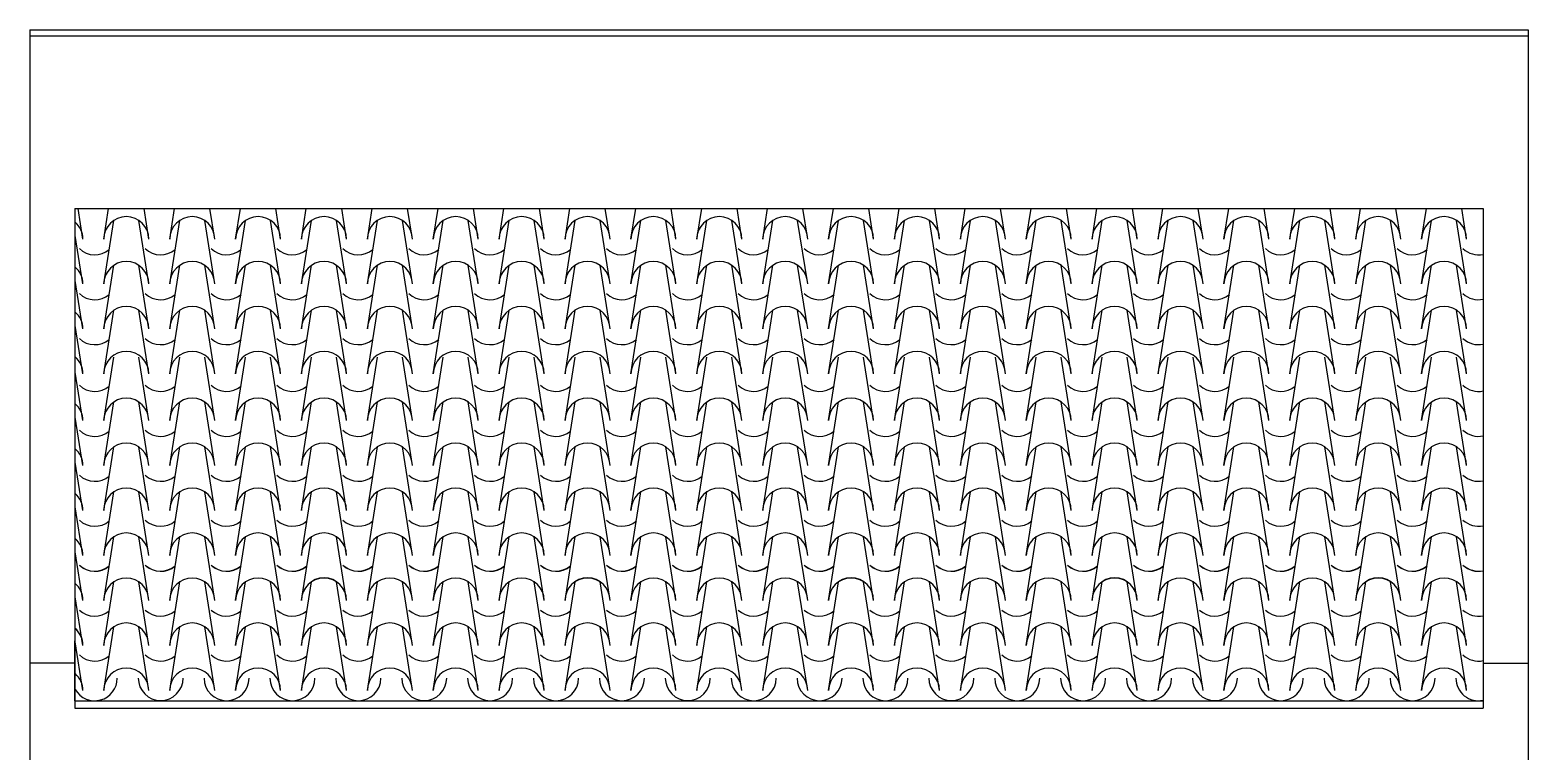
# Model space of a CAD drawing. Extents: x -6 to 123, y -41 to 65.
# Drawn here: x 14.09 to 19.09, y -7.42 to -5.02 of the extents above; entities that cross this region are included whole.
import ezdxf

# ---------------------------------------------------------------- set-up
doc = ezdxf.new("R2010")
doc.units = 0
doc.header["$MEASUREMENT"] = 0
for name, color, linetype in [('PLANO1', 9, 'CONTINUOUS'), ('TELHA', 30, 'CONTINUOUS'), ('VIGA', 9, 'CONTINUOUS'), ('VISTA', 2, 'CONTINUOUS')]:
    doc.layers.add(name, color=color, linetype=linetype)

msp = doc.modelspace()

# ---------------------------------------------------------------- linework, layer by layer
at = {"layer": 'PLANO1'}
for p, q in [((14.092, -7.1299), (14.092, -13.3653)), ((14.242, -7.1299), (14.092, -7.1299)), ((18.942, -7.1299), (18.942, -7.2799)), ((18.942, -7.1299), (19.092, -7.1299)), ((19.092, -7.1299), (19.092, -13.4653)), ((14.242, -7.2799), (18.942, -7.2799))]:
    msp.add_line(p, q, dxfattribs=at)
at = {"layer": 'TELHA'}
for p, q in [((14.2687, -5.7135), (14.2527, -5.6119)), ((14.3387, -5.7135), (14.3546, -5.6119)), ((14.4887, -5.7135), (14.4727, -5.6119)), ((14.5586, -5.7135), (14.5746, -5.6119)), ((14.7086, -5.7135), (14.6926, -5.6119)), ((14.7785, -5.7135), (14.7945, -5.6119)), ((14.9285, -5.7135), (14.9125, -5.6119)), ((14.9984, -5.7135), (15.0144, -5.6119)), ((15.1484, -5.7135), (15.1324, -5.6119)), ((15.2183, -5.7135), (15.2343, -5.6119)), ((15.3683, -5.7135), (15.3523, -5.6119)), ((15.4382, -5.7135), (15.4542, -5.6119)), ((15.5882, -5.7135), (15.5722, -5.6119)), ((15.6581, -5.7135), (15.6741, -5.6119)), ((15.8081, -5.7135), (15.7921, -5.6119)), ((15.878, -5.7135), (15.894, -5.6119)), ((16.028, -5.7135), (16.012, -5.6119)), ((16.0979, -5.7135), (16.1139, -5.6119)), ((16.2479, -5.7135), (16.232, -5.6119)), ((16.3179, -5.7135), (16.3339, -5.6119)), ((16.4679, -5.7135), (16.4519, -5.6119)), ((16.5378, -5.7135), (16.5538, -5.6119)), ((16.6878, -5.7135), (16.6718, -5.6119)), ((16.7577, -5.7135), (16.7737, -5.6119)), ((16.9077, -5.7135), (16.8917, -5.6119)), ((16.9776, -5.7135), (16.9936, -5.6119)), ((17.1276, -5.7135), (17.1116, -5.6119)), ((17.1975, -5.7135), (17.2135, -5.6119)), ((17.3475, -5.7135), (17.3315, -5.6119)), ((17.4174, -5.7135), (17.4334, -5.6119)), ((17.5674, -5.7135), (17.5514, -5.6119)), ((17.6373, -5.7135), (17.6533, -5.6119)), ((17.7873, -5.7135), (17.7713, -5.6119)), ((17.8572, -5.7135), (17.8732, -5.6119)), ((18.0072, -5.7135), (17.9912, -5.6119)), ((18.0771, -5.7135), (18.0931, -5.6119)), ((18.2271, -5.7135), (18.2112, -5.6119)), ((18.2971, -5.7135), (18.3131, -5.6119)), ((18.4471, -5.7135), (18.4311, -5.6119)), ((18.517, -5.7135), (18.533, -5.6119)), ((18.667, -5.7135), (18.651, -5.6119)), ((18.7369, -5.7135), (18.7529, -5.6119)), ((18.8869, -5.7135), (18.8709, -5.6119)), ((14.3387, -5.8635), (14.3721, -5.6511)), ((14.4887, -5.8635), (14.4552, -5.6511)), ((14.5586, -5.8635), (14.592, -5.6511)), ((14.7086, -5.8635), (14.6751, -5.6511)), ((14.7785, -5.8635), (14.8119, -5.6511)), ((14.9285, -5.8635), (14.895, -5.6511)), ((14.9984, -5.8635), (15.0318, -5.6511)), ((15.1484, -5.8635), (15.115, -5.6511)), ((15.2183, -5.8635), (15.2517, -5.6511)), ((15.3683, -5.8635), (15.3349, -5.6511)), ((15.4382, -5.8635), (15.4716, -5.6511)), ((15.5882, -5.8635), (15.5548, -5.6511)), ((15.6581, -5.8635), (15.6916, -5.6511)), ((15.8081, -5.8635), (15.7747, -5.6511)), ((15.878, -5.8635), (15.9115, -5.6511)), ((16.028, -5.8635), (15.9946, -5.6511)), ((16.0979, -5.8635), (16.1314, -5.6511)), ((16.2479, -5.8635), (16.2145, -5.6511)), ((16.3179, -5.8635), (16.3513, -5.6511)), ((16.4679, -5.8635), (16.4344, -5.6511)), ((16.5378, -5.8635), (16.5712, -5.6511)), ((16.6878, -5.8635), (16.6543, -5.6511)), ((16.7577, -5.8635), (16.7911, -5.6511)), ((16.9077, -5.8635), (16.8742, -5.6511)), ((16.9776, -5.8635), (17.011, -5.6511)), ((17.1276, -5.8635), (17.0942, -5.6511)), ((17.1975, -5.8635), (17.2309, -5.6511)), ((17.3475, -5.8635), (17.3141, -5.6511)), ((17.4174, -5.8635), (17.4508, -5.6511)), ((17.5674, -5.8635), (17.534, -5.6511)), ((17.6373, -5.8635), (17.6708, -5.6511)), ((17.7873, -5.8635), (17.7539, -5.6511)), ((17.8572, -5.8635), (17.8907, -5.6511)), ((18.0072, -5.8635), (17.9738, -5.6511)), ((18.0771, -5.8635), (18.1106, -5.6511)), ((18.2271, -5.8635), (18.1937, -5.6511)), ((18.2971, -5.8635), (18.3305, -5.6511)), ((18.4471, -5.8635), (18.4136, -5.6511)), ((18.517, -5.8635), (18.5504, -5.6511)), ((18.667, -5.8635), (18.6335, -5.6511)), ((18.7369, -5.8635), (18.7703, -5.6511)), ((18.8869, -5.8635), (18.8534, -5.6511)), ((14.2687, -5.8635), (14.2433, -5.7017)), ((14.3387, -6.0135), (14.3721, -5.8011)), ((14.4887, -6.0135), (14.4552, -5.8011)), ((14.5586, -6.0135), (14.592, -5.8011)), ((14.7086, -6.0135), (14.6751, -5.8011)), ((14.7785, -6.0135), (14.8119, -5.8011)), ((14.9285, -6.0135), (14.895, -5.8011)), ((14.9984, -6.0135), (15.0318, -5.8011)), ((15.1484, -6.0135), (15.115, -5.8011)), ((15.2183, -6.0135), (15.2517, -5.8011)), ((15.3683, -6.0135), (15.3349, -5.8011)), ((15.4382, -6.0135), (15.4716, -5.8011)), ((15.5882, -6.0135), (15.5548, -5.8011)), ((15.6581, -6.0135), (15.6916, -5.8011)), ((15.8081, -6.0135), (15.7747, -5.8011)), ((15.878, -6.0135), (15.9115, -5.8011)), ((16.028, -6.0135), (15.9946, -5.8011)), ((16.0979, -6.0135), (16.1314, -5.8011)), ((16.2479, -6.0135), (16.2145, -5.8011)), ((16.3179, -6.0135), (16.3513, -5.8011)), ((16.4679, -6.0135), (16.4344, -5.8011)), ((16.5378, -6.0135), (16.5712, -5.8011)), ((16.6878, -6.0135), (16.6543, -5.8011)), ((16.7577, -6.0135), (16.7911, -5.8011)), ((16.9077, -6.0135), (16.8742, -5.8011)), ((16.9776, -6.0135), (17.011, -5.8011)), ((17.1276, -6.0135), (17.0942, -5.8011)), ((17.1975, -6.0135), (17.2309, -5.8011)), ((17.3475, -6.0135), (17.3141, -5.8011)), ((17.4174, -6.0135), (17.4508, -5.8011)), ((17.5674, -6.0135), (17.534, -5.8011)), ((17.6373, -6.0135), (17.6708, -5.8011)), ((17.7873, -6.0135), (17.7539, -5.8011)), ((17.8572, -6.0135), (17.8907, -5.8011)), ((18.0072, -6.0135), (17.9738, -5.8011)), ((18.0771, -6.0135), (18.1106, -5.8011)), ((18.2271, -6.0135), (18.1937, -5.8011)), ((18.2971, -6.0135), (18.3305, -5.8011)), ((18.4471, -6.0135), (18.4136, -5.8011)), ((18.517, -6.0135), (18.5504, -5.8011)), ((18.667, -6.0135), (18.6335, -5.8011)), ((18.7369, -6.0135), (18.7703, -5.8011)), ((18.8869, -6.0135), (18.8534, -5.8011)), ((14.2687, -6.0135), (14.2433, -5.8517)), ((14.3387, -6.1635), (14.3721, -5.9511)), ((14.4887, -6.1635), (14.4552, -5.9511)), ((14.5586, -6.1635), (14.592, -5.9511)), ((14.7086, -6.1635), (14.6751, -5.9511)), ((14.7785, -6.1635), (14.8119, -5.9511)), ((14.9285, -6.1635), (14.895, -5.9511)), ((14.9984, -6.1635), (15.0318, -5.9511)), ((15.1484, -6.1635), (15.115, -5.9511)), ((15.2183, -6.1635), (15.2517, -5.9511)), ((15.3683, -6.1635), (15.3349, -5.9511)), ((15.4382, -6.1635), (15.4716, -5.9511)), ((15.5882, -6.1635), (15.5548, -5.9511)), ((15.6581, -6.1635), (15.6916, -5.9511)), ((15.8081, -6.1635), (15.7747, -5.9511)), ((15.878, -6.1635), (15.9115, -5.9511)), ((16.028, -6.1635), (15.9946, -5.9511)), ((16.0979, -6.1635), (16.1314, -5.9511)), ((16.2479, -6.1635), (16.2145, -5.9511)), ((16.3179, -6.1635), (16.3513, -5.9511)), ((16.4679, -6.1635), (16.4344, -5.9511)), ((16.5378, -6.1635), (16.5712, -5.9511)), ((16.6878, -6.1635), (16.6543, -5.9511)), ((16.7577, -6.1635), (16.7911, -5.9511)), ((16.9077, -6.1635), (16.8742, -5.9511)), ((16.9776, -6.1635), (17.011, -5.9511)), ((17.1276, -6.1635), (17.0942, -5.9511)), ((17.1975, -6.1635), (17.2309, -5.9511)), ((17.3475, -6.1635), (17.3141, -5.9511)), ((17.4174, -6.1635), (17.4508, -5.9511)), ((17.5674, -6.1635), (17.534, -5.9511)), ((17.6373, -6.1635), (17.6708, -5.9511)), ((17.7873, -6.1635), (17.7539, -5.9511)), ((17.8572, -6.1635), (17.8907, -5.9511)), ((18.0072, -6.1635), (17.9738, -5.9511)), ((18.0771, -6.1635), (18.1106, -5.9511)), ((18.2271, -6.1635), (18.1937, -5.9511)), ((18.2971, -6.1635), (18.3305, -5.9511)), ((18.4471, -6.1635), (18.4136, -5.9511)), ((18.517, -6.1635), (18.5504, -5.9511)), ((18.667, -6.1635), (18.6335, -5.9511)), ((18.7369, -6.1635), (18.7703, -5.9511)), ((18.8869, -6.1635), (18.8534, -5.9511)), ((14.2687, -6.1635), (14.2433, -6.0017)), ((14.3386, -6.3197), (14.3721, -6.1073)), ((14.3386, -6.3197), (14.3721, -6.1073)), ((14.4886, -6.3197), (14.4552, -6.1073)), ((14.4886, -6.3197), (14.4552, -6.1073)), ((14.5586, -6.3197), (14.592, -6.1073)), ((14.5586, -6.3197), (14.592, -6.1073)), ((14.7086, -6.3197), (14.6751, -6.1073)), ((14.7086, -6.3197), (14.6751, -6.1073)), ((14.7785, -6.3197), (14.8119, -6.1073)), ((14.7785, -6.3197), (14.8119, -6.1073)), ((14.9285, -6.3197), (14.895, -6.1073)), ((14.9285, -6.3197), (14.895, -6.1073)), ((14.9984, -6.3197), (15.0318, -6.1073)), ((14.9984, -6.3197), (15.0318, -6.1073)), ((15.1484, -6.3197), (15.1149, -6.1073)), ((15.1484, -6.3197), (15.1149, -6.1073)), ((15.2183, -6.3197), (15.2517, -6.1073)), ((15.2183, -6.3197), (15.2517, -6.1073)), ((15.3683, -6.3197), (15.3349, -6.1073)), ((15.3683, -6.3197), (15.3349, -6.1073)), ((15.4382, -6.3197), (15.4716, -6.1073)), ((15.4382, -6.3197), (15.4716, -6.1073)), ((15.5882, -6.3197), (15.5548, -6.1073)), ((15.5882, -6.3197), (15.5548, -6.1073)), ((15.6581, -6.3197), (15.6915, -6.1073)), ((15.6581, -6.3197), (15.6915, -6.1073)), ((15.8081, -6.3197), (15.7747, -6.1073)), ((15.8081, -6.3197), (15.7747, -6.1073)), ((15.878, -6.3197), (15.9115, -6.1073)), ((15.878, -6.3197), (15.9115, -6.1073)), ((16.028, -6.3197), (15.9946, -6.1073)), ((16.028, -6.3197), (15.9946, -6.1073)), ((16.0979, -6.3197), (16.1314, -6.1073)), ((16.0979, -6.3197), (16.1314, -6.1073)), ((16.2479, -6.3197), (16.2145, -6.1073)), ((16.2479, -6.3197), (16.2145, -6.1073)), ((16.3178, -6.3197), (16.3513, -6.1073)), ((16.3178, -6.3197), (16.3513, -6.1073)), ((16.4678, -6.3197), (16.4344, -6.1073)), ((16.4678, -6.3197), (16.4344, -6.1073)), ((16.5378, -6.3197), (16.5712, -6.1073)), ((16.5378, -6.3197), (16.5712, -6.1073)), ((16.6878, -6.3197), (16.6543, -6.1073)), ((16.6878, -6.3197), (16.6543, -6.1073)), ((16.7577, -6.3197), (16.7911, -6.1073)), ((16.7577, -6.3197), (16.7911, -6.1073)), ((16.9077, -6.3197), (16.8742, -6.1073)), ((16.9077, -6.3197), (16.8742, -6.1073)), ((16.9776, -6.3197), (17.011, -6.1073)), ((16.9776, -6.3197), (17.011, -6.1073)), ((17.1276, -6.3197), (17.0941, -6.1073)), ((17.1276, -6.3197), (17.0941, -6.1073)), ((17.1975, -6.3197), (17.2309, -6.1073)), ((17.1975, -6.3197), (17.2309, -6.1073)), ((17.3475, -6.3197), (17.3141, -6.1073)), ((17.3475, -6.3197), (17.3141, -6.1073)), ((17.4174, -6.3197), (17.4508, -6.1073)), ((17.4174, -6.3197), (17.4508, -6.1073)), ((17.5674, -6.3197), (17.534, -6.1073)), ((17.5674, -6.3197), (17.534, -6.1073)), ((17.6373, -6.3197), (17.6707, -6.1073)), ((17.6373, -6.3197), (17.6707, -6.1073)), ((17.7873, -6.3197), (17.7539, -6.1073)), ((17.7873, -6.3197), (17.7539, -6.1073)), ((17.8572, -6.3197), (17.8907, -6.1073)), ((17.8572, -6.3197), (17.8907, -6.1073)), ((18.0072, -6.3197), (17.9738, -6.1073)), ((18.0072, -6.3197), (17.9738, -6.1073)), ((18.0771, -6.3197), (18.1106, -6.1073)), ((18.0771, -6.3197), (18.1106, -6.1073)), ((18.2271, -6.3197), (18.1937, -6.1073)), ((18.2271, -6.3197), (18.1937, -6.1073)), ((18.297, -6.3197), (18.3305, -6.1073)), ((18.297, -6.3197), (18.3305, -6.1073)), ((18.447, -6.3197), (18.4136, -6.1073)), ((18.447, -6.3197), (18.4136, -6.1073)), ((18.517, -6.3197), (18.5504, -6.1073)), ((18.517, -6.3197), (18.5504, -6.1073)), ((18.667, -6.3197), (18.6335, -6.1073)), ((18.667, -6.3197), (18.6335, -6.1073)), ((18.7369, -6.3197), (18.7703, -6.1073)), ((18.7369, -6.3197), (18.7703, -6.1073)), ((18.8869, -6.3197), (18.8534, -6.1073)), ((18.8869, -6.3197), (18.8534, -6.1073)), ((14.2687, -6.3197), (14.2433, -6.1579)), ((14.2687, -6.3197), (14.2433, -6.1579)), ((14.3386, -6.4697), (14.3721, -6.2573)), ((14.4886, -6.4697), (14.4552, -6.2573)), ((14.5586, -6.4697), (14.592, -6.2573)), ((14.7086, -6.4697), (14.6751, -6.2573)), ((14.7785, -6.4697), (14.8119, -6.2573)), ((14.9285, -6.4697), (14.895, -6.2573)), ((14.9984, -6.4697), (15.0318, -6.2573)), ((15.1484, -6.4697), (15.1149, -6.2573)), ((15.2183, -6.4697), (15.2517, -6.2573)), ((15.3683, -6.4697), (15.3349, -6.2573)), ((15.4382, -6.4697), (15.4716, -6.2573)), ((15.5882, -6.4697), (15.5548, -6.2573)), ((15.6581, -6.4697), (15.6915, -6.2573)), ((15.8081, -6.4697), (15.7747, -6.2573)), ((15.878, -6.4697), (15.9115, -6.2573)), ((16.028, -6.4697), (15.9946, -6.2573)), ((16.0979, -6.4697), (16.1314, -6.2573)), ((16.2479, -6.4697), (16.2145, -6.2573)), ((16.3178, -6.4697), (16.3513, -6.2573)), ((16.4678, -6.4697), (16.4344, -6.2573)), ((16.5378, -6.4697), (16.5712, -6.2573)), ((16.6878, -6.4697), (16.6543, -6.2573)), ((16.7577, -6.4697), (16.7911, -6.2573)), ((16.9077, -6.4697), (16.8742, -6.2573)), ((16.9776, -6.4697), (17.011, -6.2573)), ((17.1276, -6.4697), (17.0941, -6.2573)), ((17.1975, -6.4697), (17.2309, -6.2573)), ((17.3475, -6.4697), (17.3141, -6.2573)), ((17.4174, -6.4697), (17.4508, -6.2573)), ((17.5674, -6.4697), (17.534, -6.2573)), ((17.6373, -6.4697), (17.6707, -6.2573)), ((17.7873, -6.4697), (17.7539, -6.2573)), ((17.8572, -6.4697), (17.8907, -6.2573)), ((18.0072, -6.4697), (17.9738, -6.2573)), ((18.0771, -6.4697), (18.1106, -6.2573)), ((18.2271, -6.4697), (18.1937, -6.2573)), ((18.297, -6.4697), (18.3305, -6.2573)), ((18.447, -6.4697), (18.4136, -6.2573)), ((18.517, -6.4697), (18.5504, -6.2573)), ((18.667, -6.4697), (18.6335, -6.2573)), ((18.7369, -6.4697), (18.7703, -6.2573)), ((18.8869, -6.4697), (18.8534, -6.2573)), ((14.2687, -6.4697), (14.2433, -6.3079)), ((14.3386, -6.6197), (14.3721, -6.4073)), ((14.4886, -6.6197), (14.4552, -6.4073)), ((14.5586, -6.6197), (14.592, -6.4073)), ((14.7086, -6.6197), (14.6751, -6.4073)), ((14.7785, -6.6197), (14.8119, -6.4073)), ((14.9285, -6.6197), (14.895, -6.4073)), ((14.9984, -6.6197), (15.0318, -6.4073)), ((15.1484, -6.6197), (15.1149, -6.4073)), ((15.2183, -6.6197), (15.2517, -6.4073)), ((15.3683, -6.6197), (15.3349, -6.4073)), ((15.4382, -6.6197), (15.4716, -6.4073)), ((15.5882, -6.6197), (15.5548, -6.4073)), ((15.6581, -6.6197), (15.6915, -6.4073)), ((15.8081, -6.6197), (15.7747, -6.4073)), ((15.878, -6.6197), (15.9115, -6.4073)), ((16.028, -6.6197), (15.9946, -6.4073)), ((16.0979, -6.6197), (16.1314, -6.4073)), ((16.2479, -6.6197), (16.2145, -6.4073)), ((16.3178, -6.6197), (16.3513, -6.4073)), ((16.4678, -6.6197), (16.4344, -6.4073)), ((16.5378, -6.6197), (16.5712, -6.4073)), ((16.6878, -6.6197), (16.6543, -6.4073)), ((16.7577, -6.6197), (16.7911, -6.4073)), ((16.9077, -6.6197), (16.8742, -6.4073)), ((16.9776, -6.6197), (17.011, -6.4073)), ((17.1276, -6.6197), (17.0941, -6.4073)), ((17.1975, -6.6197), (17.2309, -6.4073)), ((17.3475, -6.6197), (17.3141, -6.4073)), ((17.4174, -6.6197), (17.4508, -6.4073)), ((17.5674, -6.6197), (17.534, -6.4073)), ((17.6373, -6.6197), (17.6707, -6.4073)), ((17.7873, -6.6197), (17.7539, -6.4073)), ((17.8572, -6.6197), (17.8907, -6.4073)), ((18.0072, -6.6197), (17.9738, -6.4073)), ((18.0771, -6.6197), (18.1106, -6.4073)), ((18.2271, -6.6197), (18.1937, -6.4073)), ((18.297, -6.6197), (18.3305, -6.4073)), ((18.447, -6.6197), (18.4136, -6.4073)), ((18.517, -6.6197), (18.5504, -6.4073)), ((18.667, -6.6197), (18.6335, -6.4073)), ((18.7369, -6.6197), (18.7703, -6.4073)), ((18.8869, -6.6197), (18.8534, -6.4073)), ((14.2687, -6.6197), (14.2433, -6.4579)), ((14.3386, -6.7697), (14.3721, -6.5573)), ((14.3386, -6.7697), (14.3721, -6.5573)), ((14.4886, -6.7697), (14.4552, -6.5573)), ((14.4886, -6.7697), (14.4552, -6.5573)), ((14.5586, -6.7697), (14.592, -6.5573)), ((14.5586, -6.7697), (14.592, -6.5573)), ((14.7086, -6.7697), (14.6751, -6.5573)), ((14.7086, -6.7697), (14.6751, -6.5573)), ((14.7785, -6.7697), (14.8119, -6.5573)), ((14.7785, -6.7697), (14.8119, -6.5573)), ((14.9285, -6.7697), (14.895, -6.5573)), ((14.9285, -6.7697), (14.895, -6.5573)), ((14.9984, -6.7697), (15.0318, -6.5573)), ((14.9984, -6.7697), (15.0318, -6.5573)), ((15.1484, -6.7697), (15.1149, -6.5573)), ((15.1484, -6.7697), (15.1149, -6.5573)), ((15.2183, -6.7697), (15.2517, -6.5573)), ((15.2183, -6.7697), (15.2517, -6.5573)), ((15.3683, -6.7697), (15.3349, -6.5573)), ((15.3683, -6.7697), (15.3349, -6.5573)), ((15.4382, -6.7697), (15.4716, -6.5573)), ((15.4382, -6.7697), (15.4716, -6.5573)), ((15.5882, -6.7697), (15.5548, -6.5573)), ((15.5882, -6.7697), (15.5548, -6.5573)), ((15.6581, -6.7697), (15.6915, -6.5573)), ((15.6581, -6.7697), (15.6915, -6.5573)), ((15.8081, -6.7697), (15.7747, -6.5573)), ((15.8081, -6.7697), (15.7747, -6.5573)), ((15.878, -6.7697), (15.9115, -6.5573)), ((15.878, -6.7697), (15.9115, -6.5573)), ((16.028, -6.7697), (15.9946, -6.5573)), ((16.028, -6.7697), (15.9946, -6.5573)), ((16.0979, -6.7697), (16.1314, -6.5573)), ((16.0979, -6.7697), (16.1314, -6.5573)), ((16.2479, -6.7697), (16.2145, -6.5573)), ((16.2479, -6.7697), (16.2145, -6.5573)), ((16.3178, -6.7697), (16.3513, -6.5573)), ((16.3178, -6.7697), (16.3513, -6.5573)), ((16.4678, -6.7697), (16.4344, -6.5573)), ((16.4678, -6.7697), (16.4344, -6.5573)), ((16.5378, -6.7697), (16.5712, -6.5573)), ((16.5378, -6.7697), (16.5712, -6.5573)), ((16.6878, -6.7697), (16.6543, -6.5573)), ((16.6878, -6.7697), (16.6543, -6.5573)), ((16.7577, -6.7697), (16.7911, -6.5573)), ((16.7577, -6.7697), (16.7911, -6.5573)), ((16.9077, -6.7697), (16.8742, -6.5573)), ((16.9077, -6.7697), (16.8742, -6.5573)), ((16.9776, -6.7697), (17.011, -6.5573)), ((16.9776, -6.7697), (17.011, -6.5573)), ((17.1276, -6.7697), (17.0941, -6.5573)), ((17.1276, -6.7697), (17.0941, -6.5573)), ((17.1975, -6.7697), (17.2309, -6.5573)), ((17.1975, -6.7697), (17.2309, -6.5573)), ((17.3475, -6.7697), (17.3141, -6.5573)), ((17.3475, -6.7697), (17.3141, -6.5573)), ((17.4174, -6.7697), (17.4508, -6.5573)), ((17.4174, -6.7697), (17.4508, -6.5573)), ((17.5674, -6.7697), (17.534, -6.5573)), ((17.5674, -6.7697), (17.534, -6.5573)), ((17.6373, -6.7697), (17.6707, -6.5573)), ((17.6373, -6.7697), (17.6707, -6.5573)), ((17.7873, -6.7697), (17.7539, -6.5573)), ((17.7873, -6.7697), (17.7539, -6.5573)), ((17.8572, -6.7697), (17.8907, -6.5573)), ((17.8572, -6.7697), (17.8907, -6.5573)), ((18.0072, -6.7697), (17.9738, -6.5573)), ((18.0072, -6.7697), (17.9738, -6.5573)), ((18.0771, -6.7697), (18.1106, -6.5573)), ((18.0771, -6.7697), (18.1106, -6.5573)), ((18.2271, -6.7697), (18.1937, -6.5573)), ((18.2271, -6.7697), (18.1937, -6.5573)), ((18.297, -6.7697), (18.3305, -6.5573)), ((18.297, -6.7697), (18.3305, -6.5573)), ((18.447, -6.7697), (18.4136, -6.5573)), ((18.447, -6.7697), (18.4136, -6.5573)), ((18.517, -6.7697), (18.5504, -6.5573)), ((18.517, -6.7697), (18.5504, -6.5573)), ((18.667, -6.7697), (18.6335, -6.5573)), ((18.667, -6.7697), (18.6335, -6.5573)), ((18.7369, -6.7697), (18.7703, -6.5573)), ((18.7369, -6.7697), (18.7703, -6.5573)), ((18.8869, -6.7697), (18.8534, -6.5573)), ((18.8869, -6.7697), (18.8534, -6.5573)), ((14.2687, -6.7697), (14.2433, -6.6079)), ((14.2687, -6.7697), (14.2433, -6.6079)), ((14.3386, -6.9197), (14.3721, -6.7073)), ((14.4886, -6.9197), (14.4552, -6.7073)), ((14.5586, -6.9197), (14.592, -6.7073)), ((14.7086, -6.9197), (14.6751, -6.7073)), ((14.7785, -6.9197), (14.8119, -6.7073)), ((14.9285, -6.9197), (14.895, -6.7073)), ((14.9984, -6.9197), (15.0318, -6.7073)), ((15.1484, -6.9197), (15.1149, -6.7073)), ((15.2183, -6.9197), (15.2517, -6.7073)), ((15.3683, -6.9197), (15.3349, -6.7073)), ((15.4382, -6.9197), (15.4716, -6.7073)), ((15.5882, -6.9197), (15.5548, -6.7073)), ((15.6581, -6.9197), (15.6915, -6.7073)), ((15.8081, -6.9197), (15.7747, -6.7073)), ((15.878, -6.9197), (15.9115, -6.7073)), ((16.028, -6.9197), (15.9946, -6.7073)), ((16.0979, -6.9197), (16.1314, -6.7073)), ((16.2479, -6.9197), (16.2145, -6.7073)), ((16.3178, -6.9197), (16.3513, -6.7073)), ((16.4678, -6.9197), (16.4344, -6.7073)), ((16.5378, -6.9197), (16.5712, -6.7073)), ((16.6878, -6.9197), (16.6543, -6.7073)), ((16.7577, -6.9197), (16.7911, -6.7073)), ((16.9077, -6.9197), (16.8742, -6.7073)), ((16.9776, -6.9197), (17.011, -6.7073)), ((17.1276, -6.9197), (17.0941, -6.7073)), ((17.1975, -6.9197), (17.2309, -6.7073)), ((17.3475, -6.9197), (17.3141, -6.7073)), ((17.4174, -6.9197), (17.4508, -6.7073)), ((17.5674, -6.9197), (17.534, -6.7073)), ((17.6373, -6.9197), (17.6707, -6.7073)), ((17.7873, -6.9197), (17.7539, -6.7073)), ((17.8572, -6.9197), (17.8907, -6.7073)), ((18.0072, -6.9197), (17.9738, -6.7073)), ((18.0771, -6.9197), (18.1106, -6.7073)), ((18.2271, -6.9197), (18.1937, -6.7073)), ((18.297, -6.9197), (18.3305, -6.7073)), ((18.447, -6.9197), (18.4136, -6.7073)), ((18.517, -6.9197), (18.5504, -6.7073)), ((18.667, -6.9197), (18.6335, -6.7073)), ((18.7369, -6.9197), (18.7703, -6.7073)), ((18.8869, -6.9197), (18.8534, -6.7073)), ((14.2687, -6.9197), (14.2433, -6.7579)), ((14.3386, -7.0702), (14.3721, -6.8577)), ((14.3386, -7.0702), (14.3721, -6.8577)), ((14.4886, -7.0702), (14.4552, -6.8577)), ((14.4886, -7.0702), (14.4552, -6.8577)), ((14.5586, -7.0702), (14.592, -6.8577)), ((14.5586, -7.0702), (14.592, -6.8577)), ((14.7086, -7.0702), (14.6751, -6.8577)), ((14.7086, -7.0702), (14.6751, -6.8577)), ((14.7785, -7.0702), (14.8119, -6.8577)), ((14.7785, -7.0702), (14.8119, -6.8577)), ((14.9285, -7.0702), (14.895, -6.8577)), ((14.9285, -7.0702), (14.895, -6.8577)), ((14.9984, -7.0702), (15.0318, -6.8577)), ((14.9984, -7.0702), (15.0318, -6.8577)), ((15.1484, -7.0702), (15.1149, -6.8577)), ((15.1484, -7.0702), (15.1149, -6.8577)), ((15.2183, -7.0702), (15.2517, -6.8577)), ((15.2183, -7.0702), (15.2517, -6.8577)), ((15.3683, -7.0702), (15.3349, -6.8577)), ((15.3683, -7.0702), (15.3349, -6.8577)), ((15.4382, -7.0702), (15.4716, -6.8577)), ((15.4382, -7.0702), (15.4716, -6.8577)), ((15.5882, -7.0702), (15.5548, -6.8577)), ((15.5882, -7.0702), (15.5548, -6.8577)), ((15.6581, -7.0702), (15.6915, -6.8577)), ((15.6581, -7.0702), (15.6915, -6.8577)), ((15.8081, -7.0702), (15.7747, -6.8577)), ((15.8081, -7.0702), (15.7747, -6.8577)), ((15.878, -7.0702), (15.9115, -6.8577)), ((15.878, -7.0702), (15.9115, -6.8577)), ((16.028, -7.0702), (15.9946, -6.8577)), ((16.028, -7.0702), (15.9946, -6.8577)), ((16.0979, -7.0702), (16.1314, -6.8577)), ((16.0979, -7.0702), (16.1314, -6.8577)), ((16.2479, -7.0702), (16.2145, -6.8577)), ((16.2479, -7.0702), (16.2145, -6.8577)), ((16.3178, -7.0702), (16.3513, -6.8577)), ((16.3178, -7.0702), (16.3513, -6.8577)), ((16.4678, -7.0702), (16.4344, -6.8577)), ((16.4678, -7.0702), (16.4344, -6.8577)), ((16.5378, -7.0702), (16.5712, -6.8577)), ((16.5378, -7.0702), (16.5712, -6.8577)), ((16.6878, -7.0702), (16.6543, -6.8577)), ((16.6878, -7.0702), (16.6543, -6.8577)), ((16.7577, -7.0702), (16.7911, -6.8577)), ((16.7577, -7.0702), (16.7911, -6.8577)), ((16.9077, -7.0702), (16.8742, -6.8577)), ((16.9077, -7.0702), (16.8742, -6.8577)), ((16.9776, -7.0702), (17.011, -6.8577)), ((16.9776, -7.0702), (17.011, -6.8577)), ((17.1276, -7.0702), (17.0941, -6.8577)), ((17.1276, -7.0702), (17.0941, -6.8577)), ((17.1975, -7.0702), (17.2309, -6.8577)), ((17.1975, -7.0702), (17.2309, -6.8577)), ((17.3475, -7.0702), (17.3141, -6.8577)), ((17.3475, -7.0702), (17.3141, -6.8577)), ((17.4174, -7.0702), (17.4508, -6.8577)), ((17.4174, -7.0702), (17.4508, -6.8577)), ((17.5674, -7.0702), (17.534, -6.8577)), ((17.5674, -7.0702), (17.534, -6.8577)), ((17.6373, -7.0702), (17.6707, -6.8577)), ((17.6373, -7.0702), (17.6707, -6.8577)), ((17.7873, -7.0702), (17.7539, -6.8577)), ((17.7873, -7.0702), (17.7539, -6.8577)), ((17.8572, -7.0702), (17.8907, -6.8577)), ((17.8572, -7.0702), (17.8907, -6.8577)), ((18.0072, -7.0702), (17.9738, -6.8577)), ((18.0072, -7.0702), (17.9738, -6.8577)), ((18.0771, -7.0702), (18.1106, -6.8577)), ((18.0771, -7.0702), (18.1106, -6.8577)), ((18.2271, -7.0702), (18.1937, -6.8577)), ((18.2271, -7.0702), (18.1937, -6.8577)), ((18.297, -7.0702), (18.3305, -6.8577)), ((18.297, -7.0702), (18.3305, -6.8577)), ((18.447, -7.0702), (18.4136, -6.8577)), ((18.447, -7.0702), (18.4136, -6.8577)), ((18.517, -7.0702), (18.5504, -6.8577)), ((18.517, -7.0702), (18.5504, -6.8577)), ((18.667, -7.0702), (18.6335, -6.8577)), ((18.667, -7.0702), (18.6335, -6.8577)), ((18.7369, -7.0702), (18.7703, -6.8577)), ((18.7369, -7.0702), (18.7703, -6.8577)), ((18.8869, -7.0702), (18.8534, -6.8577)), ((18.8869, -7.0702), (18.8534, -6.8577)), ((14.2687, -7.0702), (14.2433, -6.9084)), ((14.2687, -7.0702), (14.2433, -6.9084)), ((14.3386, -7.2202), (14.3721, -7.0077)), ((14.4886, -7.2202), (14.4552, -7.0077)), ((14.5586, -7.2202), (14.592, -7.0077)), ((14.7086, -7.2202), (14.6751, -7.0077)), ((14.7785, -7.2202), (14.8119, -7.0077)), ((14.9285, -7.2202), (14.895, -7.0077)), ((14.9984, -7.2202), (15.0318, -7.0077)), ((15.1484, -7.2202), (15.1149, -7.0077)), ((15.2183, -7.2202), (15.2517, -7.0077)), ((15.3683, -7.2202), (15.3349, -7.0077)), ((15.4382, -7.2202), (15.4716, -7.0077)), ((15.5882, -7.2202), (15.5548, -7.0077)), ((15.6581, -7.2202), (15.6915, -7.0077)), ((15.8081, -7.2202), (15.7747, -7.0077)), ((15.878, -7.2202), (15.9115, -7.0077)), ((16.028, -7.2202), (15.9946, -7.0077)), ((16.0979, -7.2202), (16.1314, -7.0077)), ((16.2479, -7.2202), (16.2145, -7.0077)), ((16.3178, -7.2202), (16.3513, -7.0077)), ((16.4678, -7.2202), (16.4344, -7.0077)), ((16.5378, -7.2202), (16.5712, -7.0077)), ((16.6878, -7.2202), (16.6543, -7.0077)), ((16.7577, -7.2202), (16.7911, -7.0077)), ((16.9077, -7.2202), (16.8742, -7.0077)), ((16.9776, -7.2202), (17.011, -7.0077)), ((17.1276, -7.2202), (17.0941, -7.0077)), ((17.1975, -7.2202), (17.2309, -7.0077)), ((17.3475, -7.2202), (17.3141, -7.0077)), ((17.4174, -7.2202), (17.4508, -7.0077)), ((17.5674, -7.2202), (17.534, -7.0077)), ((17.6373, -7.2202), (17.6707, -7.0077)), ((17.7873, -7.2202), (17.7539, -7.0077)), ((17.8572, -7.2202), (17.8907, -7.0077)), ((18.0072, -7.2202), (17.9738, -7.0077)), ((18.0771, -7.2202), (18.1106, -7.0077)), ((18.2271, -7.2202), (18.1937, -7.0077)), ((18.297, -7.2202), (18.3305, -7.0077)), ((18.447, -7.2202), (18.4136, -7.0077)), ((18.517, -7.2202), (18.5504, -7.0077)), ((18.667, -7.2202), (18.6335, -7.0077)), ((18.7369, -7.2202), (18.7703, -7.0077)), ((18.8869, -7.2202), (18.8534, -7.0077)), ((14.2687, -7.2202), (14.2433, -7.0584))]:
    msp.add_line(p, q, dxfattribs=at)
for centre, start, end in [((14.4137, -5.7135), 0, 180), ((14.6336, -5.7135), 0, 180), ((14.8535, -5.7135), 0, 180), ((15.0734, -5.7135), 0, 180), ((15.2933, -5.7135), 0, 180), ((15.5132, -5.7135), 0, 180), ((15.7331, -5.7135), 0, 180), ((15.953, -5.7135), 0, 180), ((16.1729, -5.7135), 0, 180), ((16.3929, -5.7135), 0, 180), ((16.6128, -5.7135), 0, 180), ((16.8327, -5.7135), 0, 180), ((17.0526, -5.7135), 0, 180), ((17.2725, -5.7135), 0, 180), ((17.4924, -5.7135), 0, 180), ((17.7123, -5.7135), 0, 180), ((17.9322, -5.7135), 0, 180), ((18.1521, -5.7135), 0, 180), ((18.3721, -5.7135), 0, 180), ((18.592, -5.7135), 0, 180), ((18.8119, -5.7135), 0, 180), ((14.1937, -5.7135), 0, 48.67), ((14.3084, -5.6911), 226.5369, 310.2081), ((14.5283, -5.6911), 226.5369, 310.2081), ((14.7482, -5.6911), 226.5369, 310.2081), ((14.9681, -5.6911), 226.5369, 310.2081), ((15.188, -5.6911), 226.5369, 310.2081), ((15.4079, -5.6911), 226.5369, 310.2081), ((15.6278, -5.6911), 226.5369, 310.2081), ((15.8477, -5.6911), 226.5369, 310.2081), ((16.0677, -5.6911), 226.5369, 310.2081), ((16.2876, -5.6911), 226.5369, 310.2081), ((16.5075, -5.6911), 226.5369, 310.2081), ((16.7274, -5.6911), 226.5369, 310.2081), ((16.9473, -5.6911), 226.5369, 310.2081), ((17.1672, -5.6911), 226.5369, 310.2081), ((17.3871, -5.6911), 226.5369, 310.2081), ((17.607, -5.6911), 226.5369, 310.2081), ((17.8269, -5.6911), 226.5369, 310.2081), ((18.0469, -5.6911), 226.5369, 310.2081), ((18.2668, -5.6911), 226.5369, 310.2081), ((18.4867, -5.6911), 226.5369, 310.2081), ((18.7066, -5.6911), 226.5369, 310.2081), ((18.9265, -5.6911), 226.5369, 281.9276), ((14.4137, -5.8635), 0, 180), ((14.6336, -5.8635), 0, 180), ((14.8535, -5.8635), 0, 180), ((15.0734, -5.8635), 0, 180), ((15.2933, -5.8635), 0, 180), ((15.5132, -5.8635), 0, 180), ((15.7331, -5.8635), 0, 180), ((15.953, -5.8635), 0, 180), ((16.1729, -5.8635), 0, 180), ((16.3929, -5.8635), 0, 180), ((16.6128, -5.8635), 0, 180), ((16.8327, -5.8635), 0, 180), ((17.0526, -5.8635), 0, 180), ((17.2725, -5.8635), 0, 180), ((17.4924, -5.8635), 0, 180), ((17.7123, -5.8635), 0, 180), ((17.9322, -5.8635), 0, 180), ((18.1521, -5.8635), 0, 180), ((18.3721, -5.8635), 0, 180), ((18.592, -5.8635), 0, 180), ((18.8119, -5.8635), 0, 180), ((14.1937, -5.8635), 0, 48.67), ((14.3084, -5.8411), 226.5369, 310.2081), ((14.5283, -5.8411), 226.5369, 310.2081), ((14.7482, -5.8411), 226.5369, 310.2081), ((14.9681, -5.8411), 226.5369, 310.2081), ((15.188, -5.8411), 226.5369, 310.2081), ((15.4079, -5.8411), 226.5369, 310.2081), ((15.6278, -5.8411), 226.5369, 310.2081), ((15.8477, -5.8411), 226.5369, 310.2081), ((16.0677, -5.8411), 226.5369, 310.2081), ((16.2876, -5.8411), 226.5369, 310.2081), ((16.5075, -5.8411), 226.5369, 310.2081), ((16.7274, -5.8411), 226.5369, 310.2081), ((16.9473, -5.8411), 226.5369, 310.2081), ((17.1672, -5.8411), 226.5369, 310.2081), ((17.3871, -5.8411), 226.5369, 310.2081), ((17.607, -5.8411), 226.5369, 310.2081), ((17.8269, -5.8411), 226.5369, 310.2081), ((18.0469, -5.8411), 226.5369, 310.2081), ((18.2668, -5.8411), 226.5369, 310.2081), ((18.4867, -5.8411), 226.5369, 310.2081), ((18.7066, -5.8411), 226.5369, 310.2081), ((18.9265, -5.8411), 226.5369, 281.9276), ((14.4137, -6.0135), 0, 180), ((14.6336, -6.0135), 0, 180), ((14.8535, -6.0135), 0, 180), ((15.0734, -6.0135), 0, 180), ((15.2933, -6.0135), 0, 180), ((15.5132, -6.0135), 0, 180), ((15.7331, -6.0135), 0, 180), ((15.953, -6.0135), 0, 180), ((16.1729, -6.0135), 0, 180), ((16.3929, -6.0135), 0, 180), ((16.6128, -6.0135), 0, 180), ((16.8327, -6.0135), 0, 180), ((17.0526, -6.0135), 0, 180), ((17.2725, -6.0135), 0, 180), ((17.4924, -6.0135), 0, 180), ((17.7123, -6.0135), 0, 180), ((17.9322, -6.0135), 0, 180), ((18.1521, -6.0135), 0, 180), ((18.3721, -6.0135), 0, 180), ((18.592, -6.0135), 0, 180), ((18.8119, -6.0135), 0, 180), ((14.1937, -6.0135), 0, 48.67), ((14.3084, -5.9911), 226.5369, 310.2081), ((14.5283, -5.9911), 226.5369, 310.2081), ((14.7482, -5.9911), 226.5369, 310.2081), ((14.9681, -5.9911), 226.5369, 310.2081), ((15.188, -5.9911), 226.5369, 310.2081), ((15.4079, -5.9911), 226.5369, 310.2081), ((15.6278, -5.9911), 226.5369, 310.2081), ((15.8477, -5.9911), 226.5369, 310.2081), ((16.0677, -5.9911), 226.5369, 310.2081), ((16.2876, -5.9911), 226.5369, 310.2081), ((16.5075, -5.9911), 226.5369, 310.2081), ((16.7274, -5.9911), 226.5369, 310.2081), ((16.9473, -5.9911), 226.5369, 310.2081), ((17.1672, -5.9911), 226.5369, 310.2081), ((17.3871, -5.9911), 226.5369, 310.2081), ((17.607, -5.9911), 226.5369, 310.2081), ((17.8269, -5.9911), 226.5369, 310.2081), ((18.0469, -5.9911), 226.5369, 310.2081), ((18.2668, -5.9911), 226.5369, 310.2081), ((18.4867, -5.9911), 226.5369, 310.2081), ((18.7066, -5.9911), 226.5369, 310.2081), ((18.9265, -5.9911), 226.5369, 281.9276), ((14.4137, -6.1635), 0, 180), ((14.6336, -6.1635), 0, 180), ((14.8535, -6.1635), 0, 180), ((15.0734, -6.1635), 0, 180), ((15.2933, -6.1635), 0, 180), ((15.5132, -6.1635), 0, 180), ((15.7331, -6.1635), 0, 180), ((15.953, -6.1635), 0, 180), ((16.1729, -6.1635), 0, 180), ((16.3929, -6.1635), 0, 180), ((16.6128, -6.1635), 0, 180), ((16.8327, -6.1635), 0, 180), ((17.0526, -6.1635), 0, 180), ((17.2725, -6.1635), 0, 180), ((17.4924, -6.1635), 0, 180), ((17.7123, -6.1635), 0, 180), ((17.9322, -6.1635), 0, 180), ((18.1521, -6.1635), 0, 180), ((18.3721, -6.1635), 0, 180), ((18.592, -6.1635), 0, 180), ((18.8119, -6.1635), 0, 180), ((14.1937, -6.1635), 0, 48.67), ((14.3084, -6.1473), 226.5369, 310.2081), ((14.4136, -6.3197), 0, 180), ((14.5283, -6.1473), 226.5369, 310.2081), ((14.6336, -6.3197), 0, 180), ((14.7482, -6.1473), 226.5369, 310.2081), ((14.8535, -6.3197), 0, 180), ((14.9681, -6.1473), 226.5369, 310.2081), ((15.0734, -6.3197), 0, 180), ((15.0734, -6.3197), 0, 180), ((15.188, -6.1473), 226.5369, 310.2081), ((15.2933, -6.3197), 0, 180), ((15.4079, -6.1473), 226.5369, 310.2081), ((15.5132, -6.3197), 0, 180), ((15.6278, -6.1473), 226.5369, 310.2081), ((15.7331, -6.3197), 0, 180), ((15.8477, -6.1473), 226.5369, 310.2081), ((15.953, -6.3197), 0, 180), ((15.953, -6.3197), 0, 180), ((16.0676, -6.1473), 226.5369, 310.2081), ((16.1729, -6.3197), 0, 180), ((16.2876, -6.1473), 226.5369, 310.2081), ((16.3928, -6.3197), 0, 180), ((16.5075, -6.1473), 226.5369, 310.2081), ((16.6128, -6.3197), 0, 180), ((16.7274, -6.1473), 226.5369, 310.2081), ((16.8327, -6.3197), 0, 180), ((16.8327, -6.3197), 0, 180), ((16.9473, -6.1473), 226.5369, 310.2081), ((17.0526, -6.3197), 0, 180), ((17.1672, -6.1473), 226.5369, 310.2081), ((17.2725, -6.3197), 0, 180), ((17.3871, -6.1473), 226.5369, 310.2081), ((17.4924, -6.3197), 0, 180), ((17.607, -6.1473), 226.5369, 310.2081), ((17.7123, -6.3197), 0, 180), ((17.7123, -6.3197), 0, 180), ((17.8269, -6.1473), 226.5369, 310.2081), ((17.9322, -6.3197), 0, 180), ((18.0468, -6.1473), 226.5369, 310.2081), ((18.1521, -6.3197), 0, 180), ((18.2668, -6.1473), 226.5369, 310.2081), ((18.372, -6.3197), 0, 180), ((18.4867, -6.1473), 226.5369, 310.2081), ((18.592, -6.3197), 0, 180), ((18.592, -6.3197), 0, 180), ((18.7066, -6.1473), 226.5369, 310.2081), ((18.8119, -6.3197), 0, 180), ((18.9265, -6.1473), 226.5369, 281.9361), ((14.1937, -6.3197), 0, 48.6588), ((14.1937, -6.3197), 0, 48.6588), ((14.3084, -6.2973), 226.5369, 310.2081), ((14.4136, -6.4697), 0, 180), ((14.5283, -6.2973), 226.5369, 310.2081), ((14.6336, -6.4697), 0, 180), ((14.7482, -6.2973), 226.5369, 310.2081), ((14.8535, -6.4697), 0, 180), ((14.9681, -6.2973), 226.5369, 310.2081), ((15.0734, -6.4697), 0, 180), ((15.188, -6.2973), 226.5369, 310.2081), ((15.2933, -6.4697), 0, 180), ((15.4079, -6.2973), 226.5369, 310.2081), ((15.5132, -6.4697), 0, 180), ((15.6278, -6.2973), 226.5369, 310.2081), ((15.7331, -6.4697), 0, 180), ((15.8477, -6.2973), 226.5369, 310.2081), ((15.953, -6.4697), 0, 180), ((16.0676, -6.2973), 226.5369, 310.2081), ((16.1729, -6.4697), 0, 180), ((16.2876, -6.2973), 226.5369, 310.2081), ((16.3928, -6.4697), 0, 180), ((16.5075, -6.2973), 226.5369, 310.2081), ((16.6128, -6.4697), 0, 180), ((16.7274, -6.2973), 226.5369, 310.2081), ((16.8327, -6.4697), 0, 180), ((16.9473, -6.2973), 226.5369, 310.2081), ((17.0526, -6.4697), 0, 180), ((17.1672, -6.2973), 226.5369, 310.2081), ((17.2725, -6.4697), 0, 180), ((17.3871, -6.2973), 226.5369, 310.2081), ((17.4924, -6.4697), 0, 180), ((17.607, -6.2973), 226.5369, 310.2081), ((17.7123, -6.4697), 0, 180), ((17.8269, -6.2973), 226.5369, 310.2081), ((17.9322, -6.4697), 0, 180), ((18.0468, -6.2973), 226.5369, 310.2081), ((18.1521, -6.4697), 0, 180), ((18.2668, -6.2973), 226.5369, 310.2081), ((18.372, -6.4697), 0, 180), ((18.4867, -6.2973), 226.5369, 310.2081), ((18.592, -6.4697), 0, 180), ((18.7066, -6.2973), 226.5369, 310.2081), ((18.8119, -6.4697), 0, 180), ((18.9265, -6.2973), 226.5369, 281.9361), ((14.1937, -6.4697), 0, 48.6588), ((14.3084, -6.4473), 226.5369, 310.2081), ((14.4136, -6.6197), 0, 180), ((14.5283, -6.4473), 226.5369, 310.2081), ((14.6336, -6.6197), 0, 180), ((14.7482, -6.4473), 226.5369, 310.2081), ((14.8535, -6.6197), 0, 180), ((14.9681, -6.4473), 226.5369, 310.2081), ((15.0734, -6.6197), 0, 180), ((15.188, -6.4473), 226.5369, 310.2081), ((15.2933, -6.6197), 0, 180), ((15.4079, -6.4473), 226.5369, 310.2081), ((15.5132, -6.6197), 0, 180), ((15.6278, -6.4473), 226.5369, 310.2081), ((15.7331, -6.6197), 0, 180), ((15.8477, -6.4473), 226.5369, 310.2081), ((15.953, -6.6197), 0, 180), ((16.0676, -6.4473), 226.5369, 310.2081), ((16.1729, -6.6197), 0, 180), ((16.2876, -6.4473), 226.5369, 310.2081), ((16.3928, -6.6197), 0, 180), ((16.5075, -6.4473), 226.5369, 310.2081), ((16.6128, -6.6197), 0, 180), ((16.7274, -6.4473), 226.5369, 310.2081), ((16.8327, -6.6197), 0, 180), ((16.9473, -6.4473), 226.5369, 310.2081), ((17.0526, -6.6197), 0, 180), ((17.1672, -6.4473), 226.5369, 310.2081), ((17.2725, -6.6197), 0, 180), ((17.3871, -6.4473), 226.5369, 310.2081), ((17.4924, -6.6197), 0, 180), ((17.607, -6.4473), 226.5369, 310.2081), ((17.7123, -6.6197), 0, 180), ((17.8269, -6.4473), 226.5369, 310.2081), ((17.9322, -6.6197), 0, 180), ((18.0468, -6.4473), 226.5369, 310.2081), ((18.1521, -6.6197), 0, 180), ((18.2668, -6.4473), 226.5369, 310.2081), ((18.372, -6.6197), 0, 180), ((18.4867, -6.4473), 226.5369, 310.2081), ((18.592, -6.6197), 0, 180), ((18.7066, -6.4473), 226.5369, 310.2081), ((18.8119, -6.6197), 0, 180), ((18.9265, -6.4473), 226.5369, 281.9361), ((14.1937, -6.6197), 0, 48.6588), ((14.3084, -6.5973), 226.5369, 310.2081), ((14.3084, -6.5973), 226.5369, 310.2081), ((14.4136, -6.7697), 0, 180), ((14.5283, -6.5973), 226.5369, 310.2081), ((14.5283, -6.5973), 226.5369, 310.2081), ((14.6336, -6.7697), 0, 180), ((14.7482, -6.5973), 226.5369, 310.2081), ((14.7482, -6.5973), 226.5369, 310.2081), ((14.8535, -6.7697), 0, 180), ((14.9681, -6.5973), 226.5369, 310.2081), ((14.9681, -6.5973), 226.5369, 310.2081), ((15.0734, -6.7697), 0, 180), ((15.0734, -6.7697), 0, 180), ((15.188, -6.5973), 226.5369, 310.2081), ((15.188, -6.5973), 226.5369, 310.2081), ((15.2933, -6.7697), 0, 180), ((15.4079, -6.5973), 226.5369, 310.2081), ((15.4079, -6.5973), 226.5369, 310.2081), ((15.5132, -6.7697), 0, 180), ((15.6278, -6.5973), 226.5369, 310.2081), ((15.6278, -6.5973), 226.5369, 310.2081), ((15.7331, -6.7697), 0, 180), ((15.8477, -6.5973), 226.5369, 310.2081), ((15.8477, -6.5973), 226.5369, 310.2081), ((15.953, -6.7697), 0, 180), ((15.953, -6.7697), 0, 180), ((16.0676, -6.5973), 226.5369, 310.2081), ((16.0676, -6.5973), 226.5369, 310.2081), ((16.1729, -6.7697), 0, 180), ((16.2876, -6.5973), 226.5369, 310.2081), ((16.2876, -6.5973), 226.5369, 310.2081), ((16.3928, -6.7697), 0, 180), ((16.5075, -6.5973), 226.5369, 310.2081), ((16.5075, -6.5973), 226.5369, 310.2081), ((16.6128, -6.7697), 0, 180), ((16.7274, -6.5973), 226.5369, 310.2081), ((16.7274, -6.5973), 226.5369, 310.2081), ((16.8327, -6.7697), 0, 180), ((16.8327, -6.7697), 0, 180), ((16.9473, -6.5973), 226.5369, 310.2081), ((16.9473, -6.5973), 226.5369, 310.2081), ((17.0526, -6.7697), 0, 180), ((17.1672, -6.5973), 226.5369, 310.2081), ((17.1672, -6.5973), 226.5369, 310.2081), ((17.2725, -6.7697), 0, 180), ((17.3871, -6.5973), 226.5369, 310.2081), ((17.3871, -6.5973), 226.5369, 310.2081), ((17.4924, -6.7697), 0, 180), ((17.607, -6.5973), 226.5369, 310.2081), ((17.607, -6.5973), 226.5369, 310.2081), ((17.7123, -6.7697), 0, 180), ((17.7123, -6.7697), 0, 180), ((17.8269, -6.5973), 226.5369, 310.2081), ((17.8269, -6.5973), 226.5369, 310.2081), ((17.9322, -6.7697), 0, 180), ((18.0468, -6.5973), 226.5369, 310.2081), ((18.0468, -6.5973), 226.5369, 310.2081), ((18.1521, -6.7697), 0, 180), ((18.2668, -6.5973), 226.5369, 310.2081), ((18.2668, -6.5973), 226.5369, 310.2081), ((18.372, -6.7697), 0, 180), ((18.4867, -6.5973), 226.5369, 310.2081), ((18.4867, -6.5973), 226.5369, 310.2081), ((18.592, -6.7697), 0, 180), ((18.592, -6.7697), 0, 180), ((18.7066, -6.5973), 226.5369, 310.2081), ((18.7066, -6.5973), 226.5369, 310.2081), ((18.8119, -6.7697), 0, 180), ((18.9265, -6.5973), 226.5369, 281.9361), ((18.9265, -6.5973), 226.5369, 281.9361), ((14.1937, -6.7697), 0, 48.6588), ((14.1937, -6.7697), 0, 48.6588), ((14.3084, -6.7473), 226.5369, 310.2081), ((14.3084, -6.7477), 226.5369, 310.2081), ((14.4136, -6.9202), 0, 180), ((14.5283, -6.7473), 226.5369, 310.2081), ((14.5283, -6.7477), 226.5369, 310.2081), ((14.6336, -6.9202), 0, 180), ((14.7482, -6.7473), 226.5369, 310.2081), ((14.7482, -6.7477), 226.5369, 310.2081), ((14.8535, -6.9202), 0, 180), ((14.9681, -6.7473), 226.5369, 310.2081), ((14.9681, -6.7477), 226.5369, 310.2081), ((15.0734, -6.9197), 0, 180), ((15.0734, -6.9202), 0, 180), ((15.188, -6.7473), 226.5369, 310.2081), ((15.188, -6.7477), 226.5369, 310.2081), ((15.2933, -6.9202), 0, 180), ((15.4079, -6.7473), 226.5369, 310.2081), ((15.4079, -6.7477), 226.5369, 310.2081), ((15.5132, -6.9202), 0, 180), ((15.6278, -6.7473), 226.5369, 310.2081), ((15.6278, -6.7477), 226.5369, 310.2081), ((15.7331, -6.9202), 0, 180), ((15.8477, -6.7473), 226.5369, 310.2081), ((15.8477, -6.7477), 226.5369, 310.2081), ((15.953, -6.9197), 0, 180), ((15.953, -6.9202), 0, 180), ((16.0676, -6.7473), 226.5369, 310.2081), ((16.0676, -6.7477), 226.5369, 310.2081), ((16.1729, -6.9202), 0, 180), ((16.2876, -6.7473), 226.5369, 310.2081), ((16.2876, -6.7477), 226.5369, 310.2081), ((16.3928, -6.9202), 0, 180), ((16.5075, -6.7473), 226.5369, 310.2081), ((16.5075, -6.7477), 226.5369, 310.2081), ((16.6128, -6.9202), 0, 180), ((16.7274, -6.7473), 226.5369, 310.2081), ((16.7274, -6.7477), 226.5369, 310.2081), ((16.8327, -6.9197), 0, 180), ((16.8327, -6.9202), 0, 180), ((16.9473, -6.7473), 226.5369, 310.2081), ((16.9473, -6.7477), 226.5369, 310.2081), ((17.0526, -6.9202), 0, 180), ((17.1672, -6.7473), 226.5369, 310.2081), ((17.1672, -6.7477), 226.5369, 310.2081), ((17.2725, -6.9202), 0, 180), ((17.3871, -6.7473), 226.5369, 310.2081), ((17.3871, -6.7477), 226.5369, 310.2081), ((17.4924, -6.9202), 0, 180), ((17.607, -6.7473), 226.5369, 310.2081), ((17.607, -6.7477), 226.5369, 310.2081), ((17.7123, -6.9197), 0, 180), ((17.7123, -6.9202), 0, 180), ((17.8269, -6.7473), 226.5369, 310.2081), ((17.8269, -6.7477), 226.5369, 310.2081), ((17.9322, -6.9202), 0, 180), ((18.0468, -6.7473), 226.5369, 310.2081), ((18.0468, -6.7477), 226.5369, 310.2081), ((18.1521, -6.9202), 0, 180), ((18.2668, -6.7473), 226.5369, 310.2081), ((18.2668, -6.7477), 226.5369, 310.2081), ((18.372, -6.9202), 0, 180), ((18.4867, -6.7473), 226.5369, 310.2081), ((18.4867, -6.7477), 226.5369, 310.2081), ((18.592, -6.9197), 0, 180), ((18.592, -6.9202), 0, 180), ((18.7066, -6.7473), 226.5369, 310.2081), ((18.7066, -6.7477), 226.5369, 310.2081), ((18.8119, -6.9202), 0, 180), ((18.9265, -6.7473), 226.5369, 281.9361), ((18.9265, -6.7477), 226.5369, 281.9351), ((14.1937, -6.9197), 0, 48.6602), ((14.3084, -6.8977), 226.5369, 310.2081), ((14.3084, -6.8977), 226.5369, 310.2081), ((14.4136, -7.0702), 0, 180), ((14.5283, -6.8977), 226.5369, 310.2081), ((14.5283, -6.8977), 226.5369, 310.2081), ((14.6336, -7.0702), 0, 180), ((14.7482, -6.8977), 226.5369, 310.2081), ((14.7482, -6.8977), 226.5369, 310.2081), ((14.8535, -7.0702), 0, 180), ((14.9681, -6.8977), 226.5369, 310.2081), ((14.9681, -6.8977), 226.5369, 310.2081), ((15.0734, -7.0702), 0, 180), ((15.0734, -7.0702), 0, 180), ((15.188, -6.8977), 226.5369, 310.2081), ((15.188, -6.8977), 226.5369, 310.2081), ((15.2933, -7.0702), 0, 180), ((15.4079, -6.8977), 226.5369, 310.2081), ((15.4079, -6.8977), 226.5369, 310.2081), ((15.5132, -7.0702), 0, 180), ((15.6278, -6.8977), 226.5369, 310.2081), ((15.6278, -6.8977), 226.5369, 310.2081), ((15.7331, -7.0702), 0, 180), ((15.8477, -6.8977), 226.5369, 310.2081), ((15.8477, -6.8977), 226.5369, 310.2081), ((15.953, -7.0702), 0, 180), ((15.953, -7.0702), 0, 180), ((16.0676, -6.8977), 226.5369, 310.2081), ((16.0676, -6.8977), 226.5369, 310.2081), ((16.1729, -7.0702), 0, 180), ((16.2876, -6.8977), 226.5369, 310.2081), ((16.2876, -6.8977), 226.5369, 310.2081), ((16.3928, -7.0702), 0, 180), ((16.5075, -6.8977), 226.5369, 310.2081), ((16.5075, -6.8977), 226.5369, 310.2081), ((16.6128, -7.0702), 0, 180), ((16.7274, -6.8977), 226.5369, 310.2081), ((16.7274, -6.8977), 226.5369, 310.2081), ((16.8327, -7.0702), 0, 180), ((16.8327, -7.0702), 0, 180), ((16.9473, -6.8977), 226.5369, 310.2081), ((16.9473, -6.8977), 226.5369, 310.2081), ((17.0526, -7.0702), 0, 180), ((17.1672, -6.8977), 226.5369, 310.2081), ((17.1672, -6.8977), 226.5369, 310.2081), ((17.2725, -7.0702), 0, 180), ((17.3871, -6.8977), 226.5369, 310.2081), ((17.3871, -6.8977), 226.5369, 310.2081), ((17.4924, -7.0702), 0, 180), ((17.607, -6.8977), 226.5369, 310.2081), ((17.607, -6.8977), 226.5369, 310.2081), ((17.7123, -7.0702), 0, 180), ((17.7123, -7.0702), 0, 180), ((17.8269, -6.8977), 226.5369, 310.2081), ((17.8269, -6.8977), 226.5369, 310.2081), ((17.9322, -7.0702), 0, 180), ((18.0468, -6.8977), 226.5369, 310.2081), ((18.0468, -6.8977), 226.5369, 310.2081), ((18.1521, -7.0702), 0, 180), ((18.2668, -6.8977), 226.5369, 310.2081), ((18.2668, -6.8977), 226.5369, 310.2081), ((18.372, -7.0702), 0, 180), ((18.4867, -6.8977), 226.5369, 310.2081), ((18.4867, -6.8977), 226.5369, 310.2081), ((18.592, -7.0702), 0, 180), ((18.592, -7.0702), 0, 180), ((18.7066, -6.8977), 226.5369, 310.2081), ((18.7066, -6.8977), 226.5369, 310.2081), ((18.8119, -7.0702), 0, 180), ((18.9265, -6.8977), 226.5369, 281.9351), ((18.9265, -6.8977), 226.5369, 281.9351), ((14.1937, -7.0702), 0, 49.9426), ((14.1937, -7.0702), 0, 48.6602), ((14.3084, -7.0477), 226.5369, 310.2081), ((14.5283, -7.0477), 226.5369, 310.2081), ((14.7482, -7.0477), 226.5369, 310.2081), ((14.9681, -7.0477), 226.5369, 310.2081), ((15.188, -7.0477), 226.5369, 310.2081), ((15.4079, -7.0477), 226.5369, 310.2081), ((15.6278, -7.0477), 226.5369, 310.2081), ((15.8477, -7.0477), 226.5369, 310.2081), ((16.0676, -7.0477), 226.5369, 310.2081), ((16.2876, -7.0477), 226.5369, 310.2081), ((16.5075, -7.0477), 226.5369, 310.2081), ((16.7274, -7.0477), 226.5369, 310.2081), ((16.9473, -7.0477), 226.5369, 310.2081), ((17.1672, -7.0477), 226.5369, 310.2081), ((17.3871, -7.0477), 226.5369, 310.2081), ((17.607, -7.0477), 226.5369, 310.2081), ((17.8269, -7.0477), 226.5369, 310.2081), ((18.0468, -7.0477), 226.5369, 310.2081), ((18.2668, -7.0477), 226.5369, 310.2081), ((18.4867, -7.0477), 226.5369, 310.2081), ((18.7066, -7.0477), 226.5369, 310.2081), ((18.9265, -7.0477), 226.5369, 281.9351)]:
    msp.add_arc(centre, 0.075, start, end, dxfattribs=at)
at = {"layer": 'VIGA'}
msp.add_line((14.242, -7.2549), (14.242, -7.0549), dxfattribs=at)
for centre, start, end in [((14.4136, -7.2208), 0, 180), ((14.6336, -7.2208), 0, 180), ((14.8535, -7.2208), 0, 180), ((15.0734, -7.2208), 0, 180), ((15.2933, -7.2208), 0, 180), ((15.5132, -7.2208), 0, 180), ((15.7331, -7.2208), 0, 180), ((15.953, -7.2208), 0, 180), ((16.1729, -7.2208), 0, 180), ((16.3928, -7.2208), 0, 180), ((16.6128, -7.2208), 0, 180), ((16.8327, -7.2208), 0, 180), ((17.0526, -7.2208), 0, 180), ((17.2725, -7.2208), 0, 180), ((17.4924, -7.2208), 0, 180), ((17.7123, -7.2208), 0, 180), ((17.9322, -7.2208), 0, 180), ((18.1521, -7.2208), 0, 180), ((18.3721, -7.2208), 0, 180), ((18.592, -7.2208), 0, 180), ((18.8119, -7.2208), 0, 180), ((14.1937, -7.2208), 0, 48.6626), ((14.3084, -7.1799), 209.7996, 0), ((14.5283, -7.1793), 180, 0), ((14.7482, -7.1799), 180, 0), ((14.9681, -7.1799), 180, 0), ((15.188, -7.1799), 180, 0), ((15.4079, -7.1793), 180, 0), ((15.6278, -7.1799), 180, 0), ((15.8477, -7.1799), 180, 0), ((16.0676, -7.1799), 180, 0), ((16.2876, -7.1793), 180, 0), ((16.5075, -7.1799), 180, 0), ((16.7274, -7.1799), 180, 0), ((16.9473, -7.1799), 180, 0), ((17.1672, -7.1793), 180, 0), ((17.3871, -7.1799), 180, 0), ((17.607, -7.1799), 180, 0), ((17.8269, -7.1799), 180, 0), ((18.0468, -7.1793), 180, 0), ((18.2668, -7.1799), 180, 0), ((18.4867, -7.1799), 180, 0), ((18.7066, -7.1799), 180, 0), ((18.9265, -7.1799), 180, 281.9332)]:
    msp.add_arc(centre, 0.075, start, end, dxfattribs=at)
at = {"layer": 'VISTA'}
for p, q in [((14.092, -5.0153), (19.092, -5.0153)), ((14.092, -5.0153), (14.092, -7.1299)), ((14.092, -5.0353), (19.092, -5.0353)), ((19.092, -5.0153), (19.092, -7.1299)), ((14.242, -5.6119), (14.242, -7.1299)), ((14.242, -5.6119), (18.942, -5.6119)), ((18.942, -5.6119), (18.942, -7.1299)), ((14.242, -7.1299), (14.242, -7.2799)), ((14.242, -7.2549), (18.942, -7.2549))]:
    msp.add_line(p, q, dxfattribs=at)

doc.saveas('drawing.dxf')
